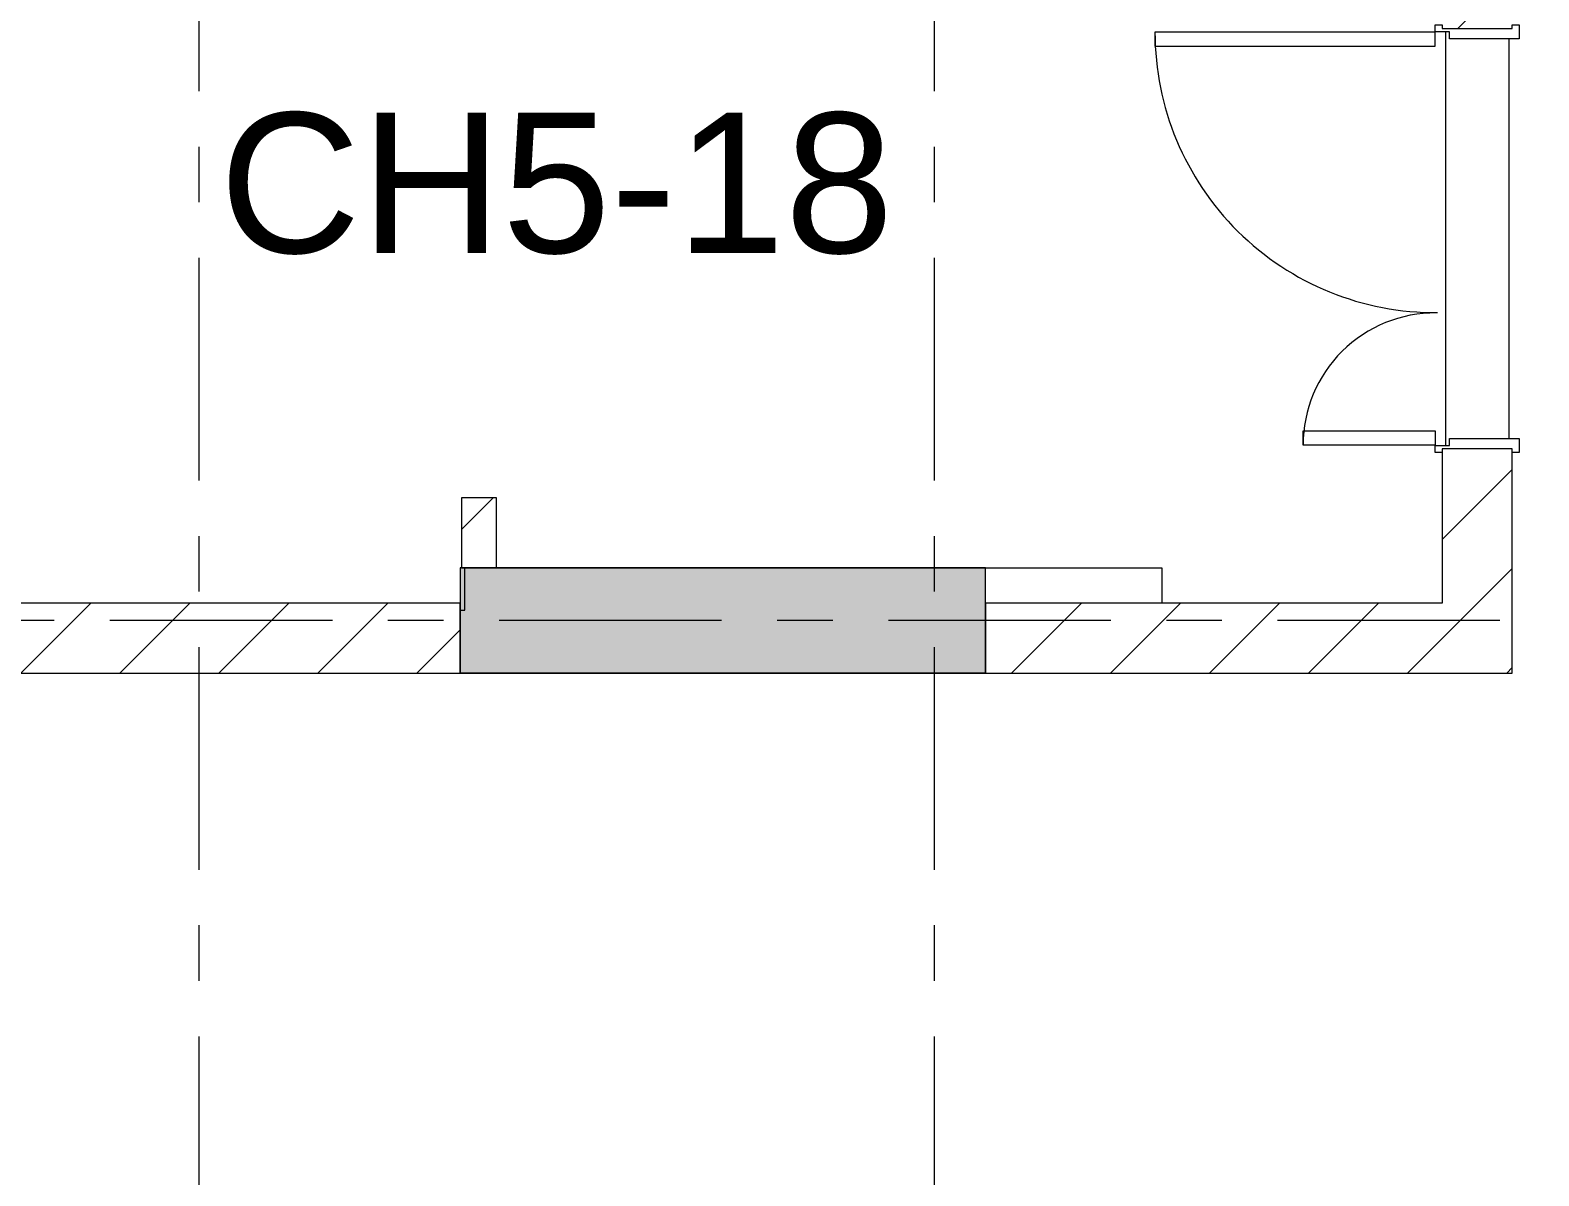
# Model space of a CAD drawing. Header units: millimetres. Extents: x -20144 to 117103, y -11426 to 48263.
# Drawn here: x 25469 to 29776, y 9865 to 13135 of the extents above; entities that cross this region are included whole.
import ezdxf

# ---------------------------------------------------------------- set-up
doc = ezdxf.new("R2010")
doc.units = ezdxf.units.MM
doc.linetypes.add('Grid Line', pattern=[22.225, 12.7, -3.175, 3.175, -3.175])
for name, color, linetype, lineweight in [('CHU', 181, 'Continuous', 5), ('CUA', 31, 'Continuous', 9), ('HATCH-TUONG', 152, 'Continuous', 9), ('NET CAT', 3, 'Continuous', 5), ('NET-CAT', 3, 'Continuous', 9), ('NET-THAY', 2, 'Continuous', 15), ('TRUC', 225, 'Continuous', 5)]:
    doc.layers.add(name, color=color, linetype=linetype, lineweight=lineweight)
doc.styles.add('Arial_5', font='arial.ttf', dxfattribs={"height": 400})
pattern_1 = [(45, (0, 0), (-141.4214, 141.4214), [])]

# ---------------------------------------------------------------- blocks, each defined once
blk = doc.blocks.new('ALC1807-ASCENT PLAZA-KET CAU 1_rvt-1-MẶT BẰNG TẦNG 5 ĐẾN TẦNG 22')
at = {"layer": 'NET CAT'}
blk.add_hatch(color=7, dxfattribs=at).paths.add_polyline_path([(28197.1, 11299.9), (28197.1, 11599.9), (26697.1, 11599.9), (26697.1, 11299.9), (27834.9, 11299.9)], flags=0)
at = {"layer": 'NET CAT', "color": 90, "lineweight": 13}
for p, q in [((28197.1, 11599.9), (26697.1, 11599.9)), ((26697.1, 11599.9), (26697.1, 11299.9)), ((28197.1, 11299.9), (28197.1, 11599.9)), ((26697.1, 11299.9), (28197.1, 11299.9))]:
    blk.add_line(p, q, dxfattribs=at)
blk = doc.blocks.new('CUA VAO CAN HO - Type 1-60224-MẶT BẰNG TẦNG 5 ĐẾN TẦNG 22')
at = {"layer": 'CUA'}
for p, q in [((-508.5, 97.7), (-508.5, 117.7)), ((-508.5, 117.7), (-468.5, 117.7)), ((-498.5, 97.7), (-508.5, 97.7)), ((-498.5, -102.3), (-498.5, 97.7)), ((-468.5, 117.7), (-468.5, -81.3)), ((671.5, 117.7), (711.5, 117.7)), ((671.5, -81.3), (671.5, 117.7)), ((701.5, 97.7), (701.5, -102.3)), ((711.5, 97.7), (701.5, 97.7)), ((711.5, 117.7), (711.5, 97.7)), ((-488.5, -81.3), (-488.5, -122.3)), ((-468.5, -81.3), (-488.5, -81.3)), ((691.5, -81.3), (671.5, -81.3)), ((691.5, -122.3), (691.5, -81.3)), ((-508.5, -102.3), (-498.5, -102.3)), ((-508.5, -122.3), (-508.5, -102.3)), ((-488.5, -122.3), (-508.5, -122.3)), ((-447.5, -122.3), (-487.5, -122.3)), ((-487.5, -122.3), (-487.5, -922.3)), ((-447.5, -922.3), (-447.5, -122.3)), ((650.5, -122.3), (690.5, -122.3)), ((650.5, -499.3), (650.5, -122.3)), ((690.5, -122.3), (690.5, -499.3)), ((711.5, -122.3), (691.5, -122.3)), ((701.5, -102.3), (711.5, -102.3)), ((711.5, -102.3), (711.5, -122.3)), ((690.5, -499.3), (650.5, -499.3)), ((-487.5, -922.3), (-447.5, -922.3))]:
    blk.add_line(p, q, dxfattribs=at)
for centre, radius, start, end in [((-487.5, -122.3), 800, 270, 0.5), ((690.5, -122.3), 377, 179.5, 270)]:
    blk.add_arc(centre, radius, start, end, dxfattribs=at)

msp = doc.modelspace()

# ---------------------------------------------------------------- hatches: boundary and pattern name
at = {"layer": 'HATCH-TUONG'}
h = msp.add_hatch(dxfattribs=at)
h.set_pattern_fill('FP_2', color=256, style=0, pattern_type=2)
h.set_pattern_definition(pattern_1)
h.paths.add_polyline_path([(29500.5, 11299.9), (29700.5, 11299.9), (29700.5, 11939.9), (29500.5, 11939.9), (29500.5, 11499.9)], flags=0)
h.paths.add_polyline_path([(29500.5, 13139.9), (29700.5, 13139.9), (29700.5, 16749.9), (29500.5, 16749.9), (29500.5, 13364.4)], flags=0)
h = msp.add_hatch(dxfattribs=at)
h.set_pattern_fill('FP_2', color=256, style=0, pattern_type=2)
h.set_pattern_definition(pattern_1)
h.paths.add_polyline_path([(26800.5, 11599.9), (26800.5, 11799.9), (26700.5, 11799.9), (26700.5, 11599.9)], flags=0)
h = msp.add_hatch(dxfattribs=at)
h.set_pattern_fill('FP_2', color=256, style=0, pattern_type=2)
h.set_pattern_definition(pattern_1)
h.paths.add_polyline_path([(26697.1, 11299.9), (26697.1, 11499.9), (20900.5, 11499.9), (20900.5, 11299.9), (24660.3, 11299.9)], flags=0)
h = msp.add_hatch(dxfattribs=at)
h.set_pattern_fill('FP_2', color=256, style=0, pattern_type=2)
h.set_pattern_definition(pattern_1)
h.paths.add_polyline_path([(29500.5, 11299.9), (29500.5, 11499.9), (28197.1, 11499.9), (28197.1, 11299.9)], flags=0)

# ---------------------------------------------------------------- linework, layer by layer
at = {"layer": 'NET-CAT'}
for p, q in [((29500.5, 11939.9), (29500.5, 11499.9)), ((29700.5, 11939.9), (29500.5, 11939.9)), ((29700.5, 11299.9), (29700.5, 11939.9)), ((26800.5, 11799.9), (26700.5, 11799.9)), ((26700.5, 11799.9), (26700.5, 11599.9)), ((26800.5, 11599.9), (26800.5, 11799.9)), ((26700.5, 11599.9), (26800.5, 11599.9)), ((26697.1, 11499.9), (20900.5, 11499.9)), ((26697.1, 11299.9), (26697.1, 11499.9)), ((29500.5, 11499.9), (28197.1, 11499.9)), ((28197.1, 11499.9), (28197.1, 11299.9)), ((20900.5, 11299.9), (26697.1, 11299.9)), ((28197.1, 11299.9), (29500.5, 11299.9)), ((29500.5, 11299.9), (29700.5, 11299.9))]:
    msp.add_line(p, q, dxfattribs=at)
at = {"layer": 'NET-THAY', "lineweight": 9}
for p, q in [((29510.5, 11949.9), (29510.5, 13129.9)), ((29690.5, 13109.9), (29690.5, 11969.9)), ((26710.4, 11479.9), (26710.4, 11599.9)), ((26800.5, 11599.9), (28700.5, 11599.9)), ((28700.5, 11599.9), (28700.5, 11499.9)), ((26697.1, 11479.9), (26710.4, 11479.9)), ((28197.1, 11299.9), (26697.1, 11299.9))]:
    msp.add_line(p, q, dxfattribs=at)
at = {"layer": 'TRUC', "linetype": 'Grid Line', "ltscale": 50}
for p, q in [((25950.5, 43599.9), (25950.5, -4500.1)), ((28050.5, 43599.9), (28050.5, -7167.6)), ((43000.5, 11449.9), (-12092.4, 11449.9))]:
    msp.add_line(p, q, dxfattribs=at)

# ---------------------------------------------------------------- block references
at = {"lineweight": 5}
msp.add_blockref('ALC1807-ASCENT PLAZA-KET CAU 1_rvt-1-MẶT BẰNG TẦNG 5 ĐẾN TẦNG 22', (0, 0), dxfattribs=at)
at = {"lineweight": 9, "rotation": 270}
msp.add_blockref('CUA VAO CAN HO - Type 1-60224-MẶT BẰNG TẦNG 5 ĐẾN TẦNG 22', (29602.8, 12641.4), dxfattribs=at)

# ---------------------------------------------------------------- texts
at = {"layer": 'CHU', "color": 7, "lineweight": 30, "insert": (27934.3, 12899.2), "char_height": 400, "width": 1977.58, "attachment_point": 3, "line_spacing_factor": 0.936439, "style": 'Arial_5'}
msp.add_mtext('\\pt2540,5080,7620,10160,12700,15240,17780,20320,22860,25400,27940,30480,33020,35560,38100,40640,43180,45720,48260,50800,53340,55880,58420,60960,63500,66040,68580,71120,73660,76200,78740,81280;CH5-18', dxfattribs=at)

doc.saveas('drawing.dxf')
